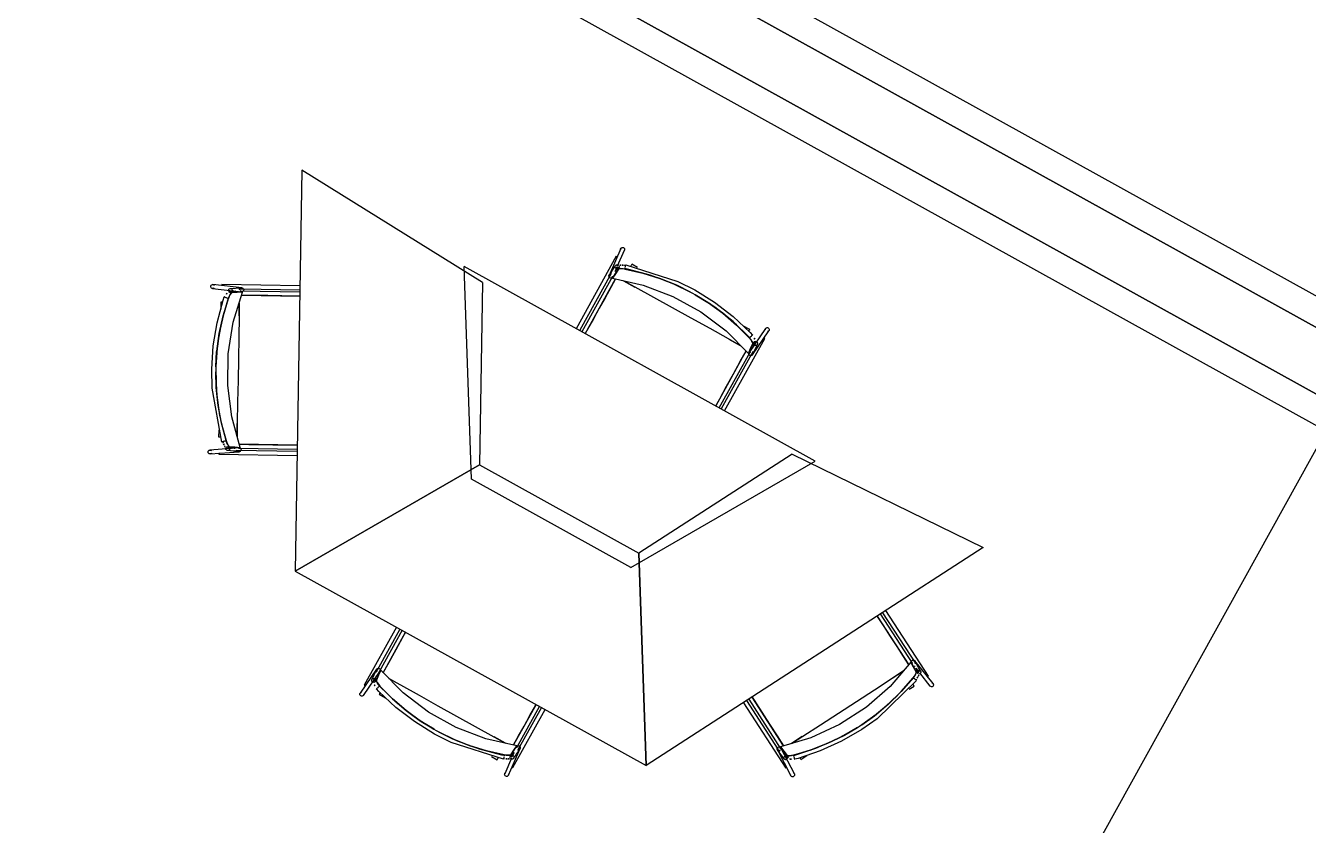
# Model space of a CAD drawing. Header units: metres. Extents: x 2.5 to 42.6, y 0.9 to 31.9.
# Drawn here: x 25.227 to 26.611, y 23.524 to 24.388 of the extents above; entities that cross this region are included whole.
import ezdxf

# ---------------------------------------------------------------- set-up
doc = ezdxf.new("R2010")
doc.units = ezdxf.units.M
for name, color, linetype in [('ARREDI', 9, 'Continuous'), ('PARETI_STRUTTURE', 7, 'Continuous'), ('PORTE_SCALE', 2, 'Continuous')]:
    doc.layers.add(name, color=color, linetype=linetype)

msp = doc.modelspace()

# ---------------------------------------------------------------- linework, layer by layer
at = {"layer": 'ARREDI'}
for points in [[(25.7197, 24.1102), (25.5248, 24.2315), (25.5178, 23.7984)], [(25.869, 24.145), (25.8688, 24.1457), (25.8689, 24.1465), (25.869, 24.1467), (25.869, 24.1467), (25.8693, 24.1471), (25.8698, 24.1477), (25.8705, 24.1479), (25.8713, 24.148), (25.872, 24.1478), (25.8726, 24.1473), (25.873, 24.1467)], [(25.873, 24.1467), (25.8732, 24.146), (25.8731, 24.1452), (25.873, 24.145), (25.873, 24.145), (25.8727, 24.1446), (25.8722, 24.1441)], [(25.8632, 24.1264), (25.863, 24.1271), (25.8631, 24.1278), (25.8633, 24.1284), (25.8634, 24.1285), (25.8639, 24.129), (25.864, 24.129), (25.8646, 24.1293), (25.8654, 24.1293), (25.8661, 24.1291), (25.8667, 24.1286)], [(25.8642, 24.1385), (25.8643, 24.1384)], [(25.865, 24.138), (25.8646, 24.1383), (25.8643, 24.1384)], [(25.8656, 24.1377), (25.865, 24.138)], [(25.8679, 24.1288), (25.8696, 24.129)], [(25.8695, 24.129), (25.8679, 24.1288)], [(25.8743, 24.129), (25.8744, 24.1293), (25.8744, 24.1293), (25.8744, 24.1293)], [(25.881, 24.1299), (25.8809, 24.1296), (25.8806, 24.1292), (25.8803, 24.1286), (25.88, 24.128)], [(25.8801, 23.8024), (26.0789, 23.9173), (25.7001, 24.1273)], [(25.7079, 23.8979), (25.7001, 24.1273)], [(25.8564, 24.1162), (25.8562, 24.1169), (25.8563, 24.1176), (25.8564, 24.1179), (25.8564, 24.1179), (25.8567, 24.1183), (25.8572, 24.1188), (25.8579, 24.1191), (25.8587, 24.1191)], [(25.8601, 24.1157), (25.8596, 24.1152), (25.8589, 24.1149), (25.8582, 24.1149), (25.8574, 24.1151), (25.8568, 24.1155), (25.8564, 24.1162)], [(25.8738, 24.1247), (25.8714, 24.125), (25.8691, 24.1251), (25.8674, 24.125), (25.8666, 24.1246), (25.8633, 24.1197), (25.86, 24.1148), (25.8934, 24.1073), (25.9254, 24.0951), (25.9554, 24.0785), (25.9827, 24.0578), (26.0068, 24.0335), (26.0092, 24.0389), (26.0116, 24.0443)], [(25.86, 24.1148), (25.8603, 24.1171)], [(25.8629, 24.1222), (25.8638, 24.1236), (25.8662, 24.1271)], [(25.8671, 24.128), (25.8673, 24.1273), (25.8672, 24.1265), (25.867, 24.126), (25.8669, 24.1259), (25.8663, 24.1254), (25.8657, 24.1251), (25.8649, 24.1251), (25.8642, 24.1253), (25.8636, 24.1258), (25.8632, 24.1264)], [(25.8665, 24.1246), (25.8673, 24.125), (25.869, 24.1252), (25.8712, 24.1251), (25.8738, 24.1247)], [(25.8718, 24.1289), (25.8705, 24.1289)], [(25.8707, 24.1289), (25.8719, 24.1289)], [(25.8732, 24.1287), (25.8742, 24.1285)], [(25.8742, 24.1285), (25.8732, 24.1287)], [(25.8736, 24.1251), (25.8737, 24.1253), (25.8738, 24.1258), (25.8739, 24.1264)], [(25.8738, 24.1247), (25.8928, 24.1204), (25.9114, 24.1146), (25.9294, 24.1072), (25.9444, 24.0997)], [(25.9443, 24.0997), (25.9295, 24.1072), (25.9114, 24.1145), (25.8929, 24.1204), (25.8739, 24.1247)], [(25.874, 24.1271), (25.8741, 24.1279), (25.8742, 24.1285)], [(25.4269, 24.1045), (25.4266, 24.1051), (25.4265, 24.1059), (25.4267, 24.1066), (25.4271, 24.1072), (25.4277, 24.1077), (25.4284, 24.1079), (25.4289, 24.1079), (25.4291, 24.1079), (25.4298, 24.1076), (25.4303, 24.1071)], [(25.4302, 24.1043), (25.4296, 24.1038), (25.4289, 24.1036), (25.4284, 24.1036), (25.4281, 24.1037), (25.4275, 24.104), (25.4269, 24.1045)], [(25.4384, 24.1079), (25.4384, 24.1079), (25.4384, 24.1079), (25.4384, 24.1076), (25.4384, 24.1071)], [(25.4384, 24.1071), (25.4384, 24.1064)], [(25.4456, 24.1017), (25.4458, 24.1024), (25.4462, 24.103), (25.4467, 24.1035), (25.4468, 24.1035), (25.4474, 24.1037), (25.4476, 24.1037), (25.4482, 24.1036), (25.4489, 24.1033), (25.4494, 24.1028)], [(25.4494, 24.1028), (25.4497, 24.1022), (25.4498, 24.1014), (25.4497, 24.1007), (25.4493, 24.1), (25.4487, 24.0996), (25.4487, 24.0996), (25.448, 24.0994), (25.4479, 24.0994), (25.4473, 24.0994), (25.4466, 24.0997)], [(25.4578, 24.1024), (25.4579, 24.1031), (25.4584, 24.1038), (25.4589, 24.1042), (25.4597, 24.1044), (25.4602, 24.1044), (25.4602, 24.1044), (25.4604, 24.1044), (25.4611, 24.1041), (25.4616, 24.1036)], [(25.4616, 24.1036), (25.462, 24.1029), (25.4621, 24.1022), (25.4619, 24.1014), (25.4615, 24.1008), (25.4609, 24.1003)], [(25.7197, 24.1102), (25.7165, 23.9133)], [(25.8634, 24.1141), (25.8584, 24.1049), (25.8521, 24.0936), (25.8458, 24.0823), (25.8396, 24.071), (25.8333, 24.0597), (25.8307, 24.0549)], [(25.8721, 24.1121), (25.8843, 24.1053)], [(25.998, 24.0423), (25.9855, 24.0493), (25.9654, 24.0604), (25.9452, 24.0716), (25.9249, 24.0828), (25.9048, 24.094), (25.8846, 24.1052), (25.8721, 24.1121)], [(25.433, 24.0361), (25.4356, 24.0552), (25.4398, 24.0742), (25.4456, 24.0928)], [(25.4455, 24.0927), (25.4398, 24.0741), (25.4356, 24.0551), (25.433, 24.0361)], [(25.4396, 24.0891), (25.4389, 24.0891), (25.4382, 24.0891), (25.4377, 24.0891), (25.4375, 24.0891)], [(25.4415, 24.0945), (25.4413, 24.0946), (25.4412, 24.0946), (25.4413, 24.0946), (25.4416, 24.0945), (25.442, 24.0943), (25.4427, 24.0941), (25.4433, 24.0938), (25.444, 24.0936)], [(25.4431, 23.9396), (25.4439, 23.9373), (25.4449, 23.9352), (25.4458, 23.9338), (25.4465, 23.9332), (25.4524, 23.9326), (25.4583, 23.9321), (25.4492, 23.9651), (25.4449, 23.999), (25.4455, 24.0333), (25.4509, 24.0672), (25.461, 24.0998), (25.4551, 24.0995), (25.4492, 24.099)], [(25.4434, 24.0975), (25.444, 24.0986)], [(25.444, 24.0986), (25.4434, 24.0975)], [(25.444, 24.0936), (25.4446, 24.0934), (25.4451, 24.0932), (25.4453, 24.0931)], [(25.4456, 24.1005), (25.4515, 24.1009), (25.453, 24.101)], [(25.4456, 24.0928), (25.4465, 24.0952), (25.4476, 24.0972), (25.4485, 24.0986), (25.4492, 24.0991)], [(25.4492, 24.099), (25.4485, 24.0985), (25.4475, 24.0971), (25.4465, 24.0951), (25.4456, 24.0928)], [(25.4497, 24.1009), (25.4497, 24.1009)], [(25.4573, 24.088), (25.4571, 24.0736), (25.4567, 24.0506), (25.4564, 24.0276), (25.456, 24.0045), (25.4556, 23.9814), (25.4552, 23.9584), (25.455, 23.944)], [(25.4571, 24.074), (25.4573, 24.088)], [(25.4582, 24.101), (25.461, 24.0999)], [(25.461, 24.0999), (25.4582, 24.101)], [(25.5226, 24.0955), (25.5186, 24.0955), (25.5033, 24.0958), (25.488, 24.096), (25.4727, 24.0963), (25.46, 24.0965)], [(25.9629, 24.0887), (25.9493, 24.097)], [(25.9493, 24.097), (25.9629, 24.0887)], [(26.0077, 24.0505), (25.994, 24.0643), (25.9792, 24.077), (25.9637, 24.0882)], [(25.9637, 24.0882), (25.9793, 24.0769), (25.9941, 24.0642), (26.0078, 24.0504)], [(26.0251, 24.0589), (26.0251, 24.0593), (26.0252, 24.0601), (26.0254, 24.0605), (26.0254, 24.0605), (26.0256, 24.0607), (26.0262, 24.0612), (26.0269, 24.0614)], [(26.0269, 24.0614), (26.0276, 24.0614), (26.0283, 24.0611), (26.0289, 24.0606), (26.0293, 24.0599), (26.0294, 24.0592), (26.0292, 24.0585), (26.029, 24.058), (26.029, 24.058), (26.0288, 24.0578), (26.0283, 24.0574), (26.0276, 24.0571)], [(25.9858, 24.0491), (25.998, 24.0423)], [(26.0073, 24.0574), (26.0077, 24.0581), (26.008, 24.0586), (26.0082, 24.0591), (26.0084, 24.0593)], [(26.0116, 24.0443), (26.0115, 24.0451), (26.0107, 24.0466), (26.0094, 24.0485), (26.0078, 24.0504)], [(26.0078, 24.0504), (26.0095, 24.0484), (26.0107, 24.0466), (26.0115, 24.0451), (26.0116, 24.0442)], [(26.0092, 24.0514), (26.0087, 24.051), (26.0084, 24.0507), (26.0082, 24.0505)], [(26.0112, 24.0532), (26.0114, 24.0534), (26.0114, 24.0534), (26.0114, 24.0533), (26.0112, 24.0532), (26.0108, 24.0528), (26.0103, 24.0524), (26.0098, 24.0519), (26.0092, 24.0514)], [(26.0146, 24.0468), (26.0121, 24.0413), (26.0116, 24.04)], [(26.0148, 24.0423), (26.0141, 24.0423), (26.0134, 24.0426), (26.0128, 24.0431), (26.0125, 24.0437), (26.0123, 24.0444), (26.0123, 24.0445), (26.0125, 24.0452), (26.0125, 24.0453), (26.0128, 24.0458), (26.0134, 24.0463), (26.0141, 24.0465)], [(26.013, 24.0501), (26.0137, 24.0491)], [(26.0137, 24.0491), (26.013, 24.0501)], [(26.0156, 24.0462), (26.0162, 24.0457), (26.0165, 24.0451), (26.0167, 24.0444), (26.0166, 24.0443), (26.0165, 24.0436), (26.0165, 24.0435), (26.0161, 24.043), (26.0155, 24.0426), (26.0148, 24.0423)], [(26.0238, 24.05), (26.0232, 24.0504)], [(26.0245, 24.0496), (26.0245, 24.0496), (26.0245, 24.0496), (26.0242, 24.0498), (26.0238, 24.05)], [(25.4329, 24.0355), (25.432, 24.0192)], [(25.432, 24.0192), (25.4329, 24.0355)], [(25.9715, 23.9769), (25.9759, 23.9847), (25.9832, 23.9981), (25.9907, 24.0114), (25.9981, 24.0248), (26.0043, 24.036)], [(26.0091, 24.0354), (26.0068, 24.0335)], [(26.0068, 24.0335), (26.0091, 24.0354)], [(26.0098, 24.0312), (26.009, 24.0312), (26.0083, 24.0315), (26.0077, 24.032), (26.0074, 24.0326), (26.0073, 24.0333)], [(26.0105, 24.0351), (26.0111, 24.0346), (26.0115, 24.034), (26.0116, 24.0332), (26.0114, 24.0325), (26.0112, 24.0321), (26.0112, 24.0321), (26.0111, 24.0319), (26.0105, 24.0314), (26.0098, 24.0312)], [(25.4319, 24.0136), (25.4323, 23.9969), (25.4343, 23.9776), (25.4379, 23.9585), (25.4431, 23.9397)], [(25.4431, 23.9396), (25.438, 23.9584), (25.4344, 23.9775), (25.4323, 23.9969), (25.4319, 24.0136)], [(25.455, 23.944), (25.4552, 23.958)], [(25.4351, 23.9435), (25.4351, 23.9435)], [(25.4351, 23.9435), (25.4354, 23.9435), (25.4359, 23.9435), (25.4365, 23.9435), (25.4373, 23.9435)], [(25.4415, 23.9389), (25.4408, 23.9386), (25.4401, 23.9384), (25.4395, 23.9382), (25.439, 23.938), (25.4388, 23.9379)], [(25.4399, 23.9372), (25.4395, 23.9382)], [(25.4395, 23.9382), (25.4399, 23.9372)], [(25.4408, 23.9349), (25.4403, 23.936)], [(25.4404, 23.9358), (25.4409, 23.9347)], [(25.4428, 23.9393), (25.4426, 23.9392), (25.4421, 23.939), (25.4415, 23.9389)], [(25.4465, 23.9332), (25.4459, 23.9338), (25.445, 23.9351), (25.444, 23.9372), (25.4431, 23.9396)], [(25.4574, 23.9355), (25.4678, 23.9353), (25.4807, 23.9351), (25.4936, 23.9349), (25.5066, 23.9347), (25.5195, 23.9345)], [(25.4274, 23.9258), (25.4269, 23.9253), (25.4262, 23.9251), (25.4259, 23.925), (25.4254, 23.925), (25.4247, 23.9253), (25.4241, 23.9258), (25.4237, 23.9264), (25.4236, 23.9271), (25.4237, 23.9279), (25.4241, 23.9285)], [(25.4241, 23.9285), (25.4246, 23.929), (25.4253, 23.9293), (25.4256, 23.9293), (25.4261, 23.9293), (25.4268, 23.9291), (25.4273, 23.9286)], [(25.4355, 23.9256), (25.4354, 23.9251), (25.4354, 23.9248), (25.4354, 23.9247), (25.4354, 23.9247)], [(25.4355, 23.9262), (25.4355, 23.9256)], [(25.4422, 23.9325), (25.4413, 23.9339)], [(25.4413, 23.9338), (25.4422, 23.9324)], [(25.4466, 23.9295), (25.446, 23.929), (25.4453, 23.9287), (25.4448, 23.9286), (25.4446, 23.9287), (25.444, 23.9289), (25.4439, 23.9289), (25.4434, 23.9294), (25.443, 23.93), (25.4429, 23.9307), (25.443, 23.9315)], [(25.4433, 23.9321), (25.4439, 23.9326), (25.4446, 23.9329), (25.4452, 23.933), (25.4453, 23.9329), (25.446, 23.9327), (25.446, 23.9327), (25.4466, 23.9322), (25.4469, 23.9316), (25.4471, 23.9309), (25.447, 23.9301), (25.4466, 23.9295)], [(25.4504, 23.9311), (25.4488, 23.9313), (25.4445, 23.9318)], [(25.453, 23.9309), (25.452, 23.931)], [(25.4588, 23.9283), (25.4582, 23.9278), (25.4576, 23.9275), (25.4573, 23.9275), (25.4568, 23.9275), (25.4561, 23.9278), (25.4555, 23.9282), (25.4551, 23.9289)], [(25.4583, 23.9321), (25.4562, 23.9313)], [(25.4575, 23.9318), (25.4582, 23.9316), (25.4587, 23.9311), (25.4591, 23.9304), (25.4593, 23.9297), (25.4592, 23.929), (25.4588, 23.9283)], [(26.054, 23.9249), (25.8887, 23.8179)], [(26.054, 23.9249), (26.2601, 23.8239), (25.8966, 23.5885)], [(25.7165, 23.9134), (25.5178, 23.7984), (25.8966, 23.5885)], [(25.5178, 23.7984), (25.7165, 23.9134), (25.8887, 23.8179)], [(25.8801, 23.8024), (25.7079, 23.8979)], [(26.18, 23.6974), (26.1743, 23.7062), (26.1673, 23.717), (26.1603, 23.7278), (26.1532, 23.7387), (26.1462, 23.7496)], [(25.6368, 23.7325), (25.6336, 23.7268), (25.6262, 23.7134), (25.6188, 23.7), (25.6126, 23.6889)], [(26.1845, 23.6833), (26.1859, 23.6852), (26.1871, 23.6872), (26.1878, 23.6888), (26.1879, 23.6896), (26.1851, 23.6949), (26.1823, 23.7001), (26.1599, 23.6741), (26.1341, 23.6516), (26.1053, 23.633), (26.0742, 23.6186), (26.0414, 23.6088), (26.045, 23.6042), (26.0487, 23.5995)], [(26.1823, 23.7001), (26.1841, 23.6987)], [(26.183, 23.6995), (26.1828, 23.7002), (26.1828, 23.701), (26.1832, 23.7016), (26.1837, 23.7022), (26.1844, 23.7025), (26.1851, 23.7026)], [(26.1851, 23.7026), (26.1858, 23.7024), (26.1865, 23.702), (26.1866, 23.7018), (26.1866, 23.7018), (26.1869, 23.7014), (26.1871, 23.7006), (26.187, 23.6999), (26.1867, 23.6992), (26.1862, 23.6987)], [(25.6063, 23.6897), (25.6058, 23.6902), (25.6054, 23.6909), (25.6053, 23.6916), (25.6054, 23.6923), (25.6056, 23.6928), (25.6056, 23.6928), (25.6058, 23.693), (25.6064, 23.6934), (25.6071, 23.6937)], [(25.7431, 23.6001), (25.7455, 23.5998), (25.7478, 23.5997), (25.7495, 23.5998), (25.7503, 23.6002), (25.7536, 23.6051), (25.7569, 23.61), (25.7235, 23.6175), (25.6915, 23.6297), (25.6615, 23.6463), (25.6342, 23.667), (25.6101, 23.6914), (25.6077, 23.686), (25.6053, 23.6806)], [(25.6071, 23.6937), (25.6078, 23.6937), (25.6085, 23.6934), (25.6091, 23.6929), (25.6095, 23.6922), (25.6096, 23.6915)], [(25.6078, 23.6894), (25.6101, 23.6914)], [(25.6101, 23.6914), (25.6078, 23.6894)], [(26.0533, 23.6124), (26.0654, 23.6202), (26.0847, 23.6327), (26.1041, 23.6452), (26.1235, 23.6578), (26.1428, 23.6704), (26.1621, 23.6829), (26.1742, 23.6907)], [(26.1742, 23.6907), (26.1625, 23.6831)], [(26.1879, 23.6897), (26.1878, 23.6888), (26.1872, 23.6873), (26.186, 23.6853), (26.1845, 23.6833)], [(26.1862, 23.6963), (26.1867, 23.6954)], [(26.1874, 23.694), (26.1882, 23.6926), (26.1902, 23.6888)], [(26.1905, 23.6876), (26.1898, 23.6878), (26.1892, 23.6882), (26.1888, 23.6887), (26.1888, 23.6888), (26.1886, 23.6895), (26.1886, 23.6895), (26.1887, 23.6902), (26.189, 23.6909), (26.1895, 23.6914), (26.1902, 23.6917), (26.191, 23.6918)], [(26.1909, 23.6865), (26.1902, 23.6849)], [(26.1903, 23.685), (26.1909, 23.6865)], [(26.191, 23.6918), (26.1917, 23.6916), (26.1923, 23.6912), (26.1927, 23.6907), (26.1927, 23.6906), (26.1929, 23.69), (26.1929, 23.6899), (26.1928, 23.6892), (26.1925, 23.6885), (26.192, 23.688), (26.1913, 23.6877)], [(25.5923, 23.6752), (25.5923, 23.6752), (25.5924, 23.6752), (25.5926, 23.675), (25.5931, 23.6748)], [(25.5931, 23.6748), (25.5937, 23.6745)], [(25.6013, 23.6786), (25.6007, 23.6791), (25.6003, 23.6798), (25.6002, 23.6805), (25.6002, 23.6805), (25.6003, 23.6812), (25.6004, 23.6813), (25.6007, 23.6818), (25.6013, 23.6823), (25.602, 23.6825)], [(25.602, 23.6825), (25.6028, 23.6825), (25.6035, 23.6822), (25.604, 23.6817), (25.6044, 23.6811), (25.6045, 23.6804), (25.6045, 23.6804), (25.6044, 23.6797), (25.6043, 23.6795), (25.604, 23.679), (25.6034, 23.6786), (25.6027, 23.6783)], [(25.6023, 23.6781), (25.6047, 23.6835), (25.6053, 23.6848)], [(25.6031, 23.6758), (25.6039, 23.6747)], [(25.6039, 23.6747), (25.6032, 23.6757)], [(25.609, 23.6744), (25.6074, 23.6764), (25.6061, 23.6783), (25.6054, 23.6797), (25.6052, 23.6806)], [(25.6053, 23.6806), (25.6054, 23.6797), (25.6062, 23.6782), (25.6075, 23.6763), (25.609, 23.6744)], [(25.6056, 23.6716), (25.6054, 23.6715), (25.6054, 23.6715), (25.6054, 23.6715), (25.6057, 23.6717), (25.606, 23.672), (25.6065, 23.6724), (25.6071, 23.6729), (25.6076, 23.6734)], [(25.6076, 23.6734), (25.6081, 23.6739), (25.6085, 23.6742), (25.6086, 23.6743)], [(25.6531, 23.6366), (25.6375, 23.6479), (25.6227, 23.6606), (25.609, 23.6744)], [(25.6091, 23.6743), (25.6228, 23.6605), (25.6376, 23.6479), (25.6531, 23.6366)], [(25.631, 23.6758), (25.6188, 23.6825)], [(25.6188, 23.6825), (25.6314, 23.6756), (25.6515, 23.6644), (25.6717, 23.6532), (25.6919, 23.642), (25.7121, 23.6308), (25.7322, 23.6197), (25.7447, 23.6127)], [(26.1845, 23.6833), (26.1718, 23.6685), (26.1579, 23.6549), (26.1429, 23.6424), (26.1293, 23.6327)], [(26.1293, 23.6327), (26.1429, 23.6423), (26.1578, 23.6548), (26.1717, 23.6684), (26.1844, 23.6831)], [(26.1857, 23.6744), (26.1855, 23.6747), (26.1853, 23.6751), (26.1849, 23.6756), (26.1845, 23.6762)], [(26.1849, 23.6832), (26.1851, 23.683), (26.1855, 23.6828), (26.186, 23.6824)], [(26.186, 23.6824), (26.1866, 23.6819), (26.1871, 23.6814), (26.1877, 23.681), (26.1881, 23.6807), (26.1883, 23.6806)], [(26.1883, 23.6819), (26.1877, 23.681)], [(26.1877, 23.681), (26.1883, 23.6819)], [(26.1883, 23.6805), (26.1883, 23.6805)], [(26.1898, 23.6842), (26.1891, 23.683)], [(26.1891, 23.683), (26.1898, 23.6841)], [(26.1998, 23.6843), (26.2004, 23.6847)], [(26.2004, 23.6847), (26.2008, 23.685), (26.2011, 23.6852), (26.2011, 23.6852), (26.2011, 23.6852)], [(26.2043, 23.6736), (26.2036, 23.6738), (26.2029, 23.6742), (26.2028, 23.6744), (26.2028, 23.6744), (26.2025, 23.6748), (26.2023, 23.6755)], [(26.2047, 23.6779), (26.2054, 23.6777), (26.206, 23.6773), (26.2062, 23.6771), (26.2062, 23.6771), (26.2064, 23.6767), (26.2066, 23.6759), (26.2066, 23.6752), (26.2062, 23.6745), (26.2057, 23.674), (26.205, 23.6737), (26.2043, 23.6736)], [(25.59, 23.6634), (25.5892, 23.6635), (25.5885, 23.6637), (25.588, 23.6642), (25.5876, 23.6649), (25.5875, 23.6656), (25.5876, 23.6664), (25.5878, 23.6668), (25.5878, 23.6668), (25.588, 23.667), (25.5886, 23.6675), (25.5893, 23.6677)], [(25.5918, 23.6655), (25.5916, 23.6648), (25.5914, 23.6643), (25.5914, 23.6643), (25.5913, 23.6641), (25.5907, 23.6637), (25.59, 23.6634)], [(25.6095, 23.6674), (25.6092, 23.6668), (25.6088, 23.6662), (25.6086, 23.6658), (25.6085, 23.6656)], [(26.0108, 23.6624), (26.013, 23.6591), (26.0212, 23.6462), (26.0296, 23.6334), (26.0379, 23.6206), (26.0448, 23.6099)], [(25.7534, 23.6108), (25.7585, 23.6199), (25.7648, 23.6312), (25.771, 23.6425), (25.7773, 23.6538)], [(25.6676, 23.6278), (25.6536, 23.6363)], [(25.6537, 23.6363), (25.6676, 23.6278)], [(25.6725, 23.6251), (25.6874, 23.6176), (25.7054, 23.6103), (25.724, 23.6045), (25.7429, 23.6002)], [(25.7431, 23.6001), (25.7241, 23.6044), (25.7055, 23.6103), (25.6874, 23.6176), (25.6725, 23.6251)], [(25.7448, 23.6127), (25.7326, 23.6195)], [(26.065, 23.62), (26.0533, 23.6124)], [(26.11, 23.6211), (26.0927, 23.6126), (26.0745, 23.6055), (26.0559, 23.5999)], [(26.056, 23.6), (26.0746, 23.6056), (26.0927, 23.6127), (26.11, 23.6211)], [(26.1105, 23.6214), (26.1246, 23.6297)], [(26.1246, 23.6297), (26.1105, 23.6214)], [(25.7569, 23.61), (25.7566, 23.6077)], [(25.7567, 23.6091), (25.7572, 23.6096), (25.7579, 23.6099), (25.7587, 23.61), (25.7594, 23.6098), (25.76, 23.6093), (25.7604, 23.6087)], [(25.7604, 23.6087), (25.7606, 23.608), (25.7605, 23.6072), (25.7604, 23.607), (25.7604, 23.607), (25.7602, 23.6066), (25.7596, 23.606), (25.7589, 23.6057), (25.7582, 23.6057)], [(26.0411, 23.6047), (26.0404, 23.6045), (26.0397, 23.6045), (26.0389, 23.6047), (26.0384, 23.6052), (26.0381, 23.6056), (26.0381, 23.6056), (26.038, 23.6058), (26.0379, 23.6065), (26.038, 23.6073)], [(26.038, 23.6073), (26.0384, 23.6079), (26.0389, 23.6084), (26.0396, 23.6087), (26.0404, 23.6087), (26.0411, 23.6085), (26.0417, 23.608)], [(26.042, 23.6062), (26.0414, 23.6089)], [(26.0414, 23.6088), (26.042, 23.6062)], [(25.7358, 23.595), (25.736, 23.5952), (25.7362, 23.5956), (25.7365, 23.5962), (25.7369, 23.5968)], [(25.7425, 23.5958), (25.7425, 23.5955), (25.7425, 23.5955), (25.7425, 23.5955)], [(25.7429, 23.5977), (25.7427, 23.597), (25.7426, 23.5963)], [(25.7437, 23.5962), (25.7426, 23.5963)], [(25.7426, 23.5963), (25.7437, 23.5961)], [(25.7432, 23.5997), (25.7432, 23.5995), (25.7431, 23.5991), (25.743, 23.5984)], [(25.7503, 23.6002), (25.7495, 23.5998), (25.7479, 23.5997), (25.7456, 23.5998), (25.7431, 23.6001)], [(25.7461, 23.5959), (25.745, 23.596)], [(25.7451, 23.596), (25.7464, 23.5959)], [(25.7489, 23.596), (25.7473, 23.5959)], [(25.7473, 23.5958), (25.749, 23.596)], [(25.7497, 23.5968), (25.7496, 23.5976), (25.7497, 23.5983), (25.7499, 23.5988), (25.75, 23.599), (25.7505, 23.5995), (25.7512, 23.5997), (25.7519, 23.5998), (25.7527, 23.5995), (25.7532, 23.5991), (25.7537, 23.5985)], [(25.7537, 23.5985), (25.7538, 23.5977), (25.7538, 23.597), (25.7535, 23.5965), (25.7534, 23.5963), (25.7529, 23.5959), (25.7529, 23.5958), (25.7522, 23.5956), (25.7515, 23.5955), (25.7508, 23.5958), (25.7502, 23.5962)], [(25.754, 23.6026), (25.7531, 23.6013), (25.7506, 23.5977)], [(26.0495, 23.5957), (26.0458, 23.6004), (26.0449, 23.6015)], [(26.0485, 23.5951), (26.0478, 23.5948), (26.0471, 23.5947), (26.0464, 23.595), (26.0463, 23.595), (26.0458, 23.5954), (26.0457, 23.5956), (26.0454, 23.5961), (26.0453, 23.5968), (26.0454, 23.5975)], [(26.0454, 23.5975), (26.0458, 23.5982), (26.0464, 23.5987), (26.0471, 23.599), (26.0478, 23.599), (26.0485, 23.5988), (26.0485, 23.5988), (26.0491, 23.5983), (26.0492, 23.5982), (26.0494, 23.5977), (26.0496, 23.5969)], [(26.0487, 23.5995), (26.0495, 23.5992), (26.0512, 23.5992), (26.0535, 23.5994), (26.0559, 23.6)], [(26.0559, 23.5999), (26.0534, 23.5994), (26.0511, 23.5992), (26.0495, 23.5992), (26.0487, 23.5995)], [(26.0532, 23.5955), (26.052, 23.5954), (26.0511, 23.5954)], [(26.0519, 23.5954), (26.0532, 23.5955)], [(26.0561, 23.5982), (26.0559, 23.5988), (26.0558, 23.5993), (26.0558, 23.5995)], [(26.0567, 23.5956), (26.0568, 23.5954), (26.0568, 23.5953), (26.0568, 23.5954), (26.0567, 23.5957), (26.0566, 23.5961), (26.0564, 23.5968), (26.0563, 23.5975)], [(26.0623, 23.5971), (26.0627, 23.5965), (26.063, 23.5959), (26.0633, 23.5955), (26.0634, 23.5953)], [(25.7439, 23.5781), (25.7437, 23.5789), (25.7438, 23.5796), (25.7439, 23.5798), (25.7439, 23.5799), (25.7441, 23.5803), (25.7447, 23.5808)], [(25.7478, 23.5798), (25.748, 23.5791), (25.7479, 23.5783), (25.7478, 23.5781), (25.7478, 23.5781), (25.7476, 23.5777), (25.747, 23.5772), (25.7463, 23.5769), (25.7456, 23.5768), (25.7449, 23.5771), (25.7443, 23.5775), (25.7439, 23.5781)], [(25.7513, 23.5871), (25.7518, 23.5868)], [(25.7518, 23.5868), (25.7523, 23.5865), (25.7526, 23.5864)], [(25.7526, 23.5864), (25.7526, 23.5864)], [(26.0473, 23.5856), (26.0473, 23.5856)], [(26.0474, 23.5856), (26.0476, 23.5858), (26.048, 23.586)], [(26.048, 23.586), (26.0486, 23.5864)], [(26.0566, 23.578), (26.0562, 23.5773), (26.0556, 23.5768), (26.055, 23.5765), (26.0542, 23.5765), (26.0535, 23.5768), (26.0529, 23.5772), (26.0526, 23.5776), (26.0526, 23.5777), (26.0525, 23.5779), (26.0524, 23.5786), (26.0525, 23.5794)], [(26.0556, 23.5805), (26.0562, 23.5801), (26.0565, 23.5797), (26.0565, 23.5796), (26.0566, 23.5794), (26.0567, 23.5787), (26.0566, 23.5779)]]:
    msp.add_lwpolyline(points, dxfattribs=at)
for points in [[(26.5186, 23.0779), (26.9146, 23.7925), (26.6305, 23.9499), (26.3447, 23.4343)], [(25.8966, 23.5885), (25.8887, 23.8179)]]:
    msp.add_lwpolyline(points, close=True, dxfattribs=at)
at = {"layer": 'PARETI_STRUTTURE'}
for points in [[(24.757, 25.1279), (24.7427, 25.1021), (27.0146, 23.8429)], [(27.0547, 23.8544), (24.7829, 25.1136)], [(26.9841, 23.7878), (27.0146, 23.8429), (24.7427, 25.1021)], [(24.7237, 25.0068), (26.9146, 23.7925), (26.929, 23.8183), (24.7122, 25.047), (24.6979, 25.0212)], [(24.7122, 25.047), (26.929, 23.8183)], [(25.869, 24.1467), (25.8564, 24.1179)], [(25.8657, 24.1283), (25.873, 24.145)], [(25.8642, 24.1385), (25.8209, 24.0603)], [(25.8744, 24.1294), (25.9308, 24.1113), (25.9489, 24.1022)], [(25.8873, 24.1264), (25.881, 24.1299)], [(25.8251, 24.0589), (25.859, 24.1201)], [(25.86, 24.1168), (25.8269, 24.057)], [(25.8604, 24.1161), (25.8608, 24.1171)], [(25.867, 24.126), (25.8606, 24.1161)], [(25.8634, 24.1229), (25.8653, 24.1274)], [(25.8647, 24.1252), (25.8642, 24.1243)], [(25.9468, 24.0984), (25.9243, 24.1095), (25.9008, 24.1182), (25.8765, 24.1245), (25.8736, 24.1251)], [(25.4284, 24.1036), (25.4597, 24.1001)], [(25.4602, 24.1044), (25.4289, 24.1079)], [(25.5228, 24.1066), (25.4384, 24.1079)], [(25.4476, 24.1037), (25.4594, 24.1043)], [(25.4569, 24.1033), (25.4598, 24.1033)], [(25.4601, 24.1032), (25.5227, 24.1022)], [(25.8307, 24.0549), (25.8635, 24.114)], [(25.9489, 24.1022), (25.9704, 24.0889), (25.9904, 24.0734), (26.0088, 24.0561), (26.0114, 24.0534)], [(25.4276, 24.0165), (25.4293, 24.0417), (25.4334, 24.0666), (25.44, 24.091), (25.4412, 24.0946)], [(25.4453, 24.0931), (25.4384, 24.069), (25.4339, 24.0443), (25.432, 24.0193), (25.4319, 24.0164)], [(25.4375, 24.0891), (25.4373, 24.0815)], [(25.4596, 24.0999), (25.4594, 24.0999), (25.4593, 24.0999), (25.4592, 24.0999), (25.459, 24.0999), (25.4589, 24.0999), (25.4588, 24.0999), (25.4586, 24.0999), (25.4585, 24.0999), (25.4584, 24.0999), (25.4582, 24.0999), (25.4581, 24.0999), (25.458, 24.0999), (25.4578, 24.0999), (25.4577, 24.0999), (25.4576, 24.0998), (25.4575, 24.0998), (25.4573, 24.0998), (25.4572, 24.0998), (25.4571, 24.0998), (25.4569, 24.0998), (25.4568, 24.0998), (25.4567, 24.0998), (25.4565, 24.0998), (25.4564, 24.0998), (25.4563, 24.0998), (25.4561, 24.0998), (25.456, 24.0998), (25.4559, 24.0998), (25.4557, 24.0998), (25.4556, 24.0997), (25.4555, 24.0997), (25.4554, 24.0997), (25.4552, 24.0997), (25.4551, 24.0997), (25.455, 24.0997), (25.4548, 24.0997), (25.4547, 24.0997), (25.4546, 24.0997), (25.4544, 24.0997), (25.4543, 24.0997), (25.4542, 24.0997), (25.4541, 24.0997), (25.4539, 24.0997), (25.4538, 24.0997), (25.4537, 24.0996), (25.4535, 24.0996), (25.4534, 24.0996), (25.4533, 24.0996), (25.4531, 24.0996), (25.453, 24.0996), (25.4529, 24.0996), (25.4527, 24.0996), (25.4526, 24.0996), (25.4525, 24.0996), (25.4523, 24.0996), (25.4522, 24.0996), (25.4521, 24.0996), (25.452, 24.0996), (25.4518, 24.0996), (25.4517, 24.0996), (25.4516, 24.0995), (25.4514, 24.0995), (25.4513, 24.0995), (25.4512, 24.0995), (25.451, 24.0995), (25.4509, 24.0995), (25.4508, 24.0995), (25.4506, 24.0995), (25.4505, 24.0995), (25.4504, 24.0995), (25.4502, 24.0995), (25.4501, 24.0995), (25.45, 24.0995), (25.4499, 24.0995), (25.4497, 24.0995), (25.4496, 24.0995), (25.4495, 24.0995), (25.4493, 24.0994), (25.4492, 24.0994), (25.4491, 24.0994), (25.4489, 24.0994), (25.4488, 24.0994), (25.4487, 24.0994), (25.4486, 24.0994), (25.4484, 24.0994), (25.4483, 24.0994), (25.4481, 24.0994), (25.448, 24.0994), (25.4479, 24.0994), (25.4479, 24.0994)], [(25.4515, 24.1009), (25.4496, 24.1009)], [(25.5226, 24.0998), (25.4587, 24.1008)], [(25.46, 24.0964), (25.5226, 24.0954)], [(26.0082, 24.0505), (25.9902, 24.068), (25.9705, 24.0835), (25.9493, 24.097), (25.9468, 24.0984)], [(26.0084, 24.0593), (26.0017, 24.063)], [(26.0254, 24.0605), (26.0076, 24.0345)], [(25.9812, 23.9715), (26.0245, 24.0496)], [(26.0112, 24.0321), (26.029, 24.058)], [(26.0042, 24.036), (25.9715, 23.9769)], [(25.9753, 23.9748), (26.0087, 24.0351)], [(26.0102, 24.0327), (25.9774, 23.9736)], [(26.0075, 24.0347), (26.0076, 24.0348), (26.0076, 24.035), (26.0077, 24.0351), (26.0077, 24.0352), (26.0078, 24.0353), (26.0079, 24.0354), (26.0079, 24.0356), (26.008, 24.0357), (26.008, 24.0358), (26.0081, 24.0359), (26.0081, 24.036), (26.0082, 24.0361), (26.0082, 24.0363), (26.0083, 24.0364), (26.0084, 24.0365), (26.0084, 24.0366), (26.0085, 24.0367), (26.0085, 24.0369), (26.0086, 24.037), (26.0086, 24.0371), (26.0087, 24.0372), (26.0088, 24.0373), (26.0088, 24.0374), (26.0089, 24.0376), (26.0089, 24.0377), (26.009, 24.0378), (26.009, 24.0379), (26.0091, 24.038), (26.0091, 24.0382), (26.0092, 24.0383), (26.0093, 24.0384), (26.0093, 24.0385), (26.0094, 24.0386), (26.0094, 24.0388), (26.0095, 24.0389), (26.0095, 24.039), (26.0096, 24.0391), (26.0096, 24.0392), (26.0097, 24.0393), (26.0098, 24.0395), (26.0098, 24.0396), (26.0099, 24.0397), (26.0099, 24.0398), (26.01, 24.0399), (26.01, 24.0401), (26.0101, 24.0402), (26.0102, 24.0403), (26.0102, 24.0404), (26.0103, 24.0405), (26.0103, 24.0407), (26.0104, 24.0408), (26.0104, 24.0409), (26.0105, 24.041), (26.0105, 24.0411), (26.0106, 24.0413), (26.0107, 24.0414), (26.0107, 24.0415), (26.0108, 24.0416), (26.0108, 24.0417), (26.0109, 24.0418), (26.0109, 24.042), (26.011, 24.0421), (26.011, 24.0422), (26.0111, 24.0423), (26.0112, 24.0424), (26.0112, 24.0426), (26.0113, 24.0427), (26.0113, 24.0428), (26.0114, 24.0429), (26.0114, 24.043), (26.0115, 24.0431), (26.0116, 24.0433), (26.0116, 24.0434), (26.0117, 24.0435), (26.0117, 24.0436), (26.0118, 24.0437), (26.0118, 24.0439), (26.0119, 24.044), (26.012, 24.0441), (26.012, 24.0442), (26.0121, 24.0443), (26.0121, 24.0444), (26.0122, 24.0446), (26.0122, 24.0447), (26.0123, 24.0448), (26.0123, 24.0449), (26.0124, 24.045), (26.0125, 24.0452), (26.0125, 24.0453), (26.0125, 24.0453)], [(26.0117, 24.0355), (26.0103, 24.0329)], [(26.0165, 24.0435), (26.0114, 24.0329)], [(26.0126, 24.0421), (26.0131, 24.043)], [(25.4387, 23.9379), (25.4281, 23.9962), (25.4276, 24.0165)], [(25.4319, 24.0164), (25.4328, 23.9913), (25.4361, 23.9665), (25.442, 23.9421), (25.4428, 23.9393)], [(25.4352, 23.9507), (25.4351, 23.9435)], [(25.52, 23.9345), (25.4574, 23.9355)], [(25.457, 23.9318), (25.4256, 23.9293)], [(25.4259, 23.925), (25.4573, 23.9275)], [(25.4354, 23.9247), (25.5198, 23.9233)], [(25.4452, 23.933), (25.4568, 23.932)], [(25.4469, 23.9313), (25.4488, 23.9313)], [(25.5199, 23.9277), (25.4541, 23.9287)], [(25.4566, 23.9312), (25.5199, 23.9301)], [(26.2011, 23.6852), (26.1553, 23.756)], [(26.1459, 23.7499), (26.18, 23.6974)], [(26.184, 23.6991), (26.1495, 23.7523)], [(26.1516, 23.7536), (26.1874, 23.6984)], [(25.627, 23.7379), (25.5923, 23.6752)], [(25.6066, 23.6921), (25.6307, 23.7355)], [(25.633, 23.7346), (25.6082, 23.6898)], [(25.6126, 23.6888), (25.6368, 23.7325)], [(26.2062, 23.6771), (26.1866, 23.7018)], [(25.6056, 23.6928), (25.5878, 23.6668)], [(25.5914, 23.6643), (25.6092, 23.6903)], [(25.6004, 23.6813), (25.6054, 23.692)], [(25.6093, 23.6901), (25.6093, 23.69), (25.6092, 23.6899), (25.6092, 23.6898), (25.6091, 23.6896), (25.609, 23.6895), (25.609, 23.6894), (25.6089, 23.6893), (25.6089, 23.6892), (25.6088, 23.689), (25.6088, 23.6889), (25.6087, 23.6888), (25.6087, 23.6887), (25.6086, 23.6886), (25.6085, 23.6884), (25.6085, 23.6883), (25.6084, 23.6882), (25.6084, 23.6881), (25.6083, 23.688), (25.6083, 23.6879), (25.6082, 23.6877), (25.6081, 23.6876), (25.6081, 23.6875), (25.608, 23.6874), (25.608, 23.6873), (25.6079, 23.6872), (25.6079, 23.687), (25.6078, 23.6869), (25.6078, 23.6868), (25.6077, 23.6867), (25.6076, 23.6866), (25.6076, 23.6864), (25.6075, 23.6863), (25.6075, 23.6862), (25.6074, 23.6861), (25.6074, 23.686), (25.6073, 23.6858), (25.6073, 23.6857), (25.6072, 23.6856), (25.6071, 23.6855), (25.6071, 23.6854), (25.607, 23.6853), (25.607, 23.6851), (25.6069, 23.685), (25.6069, 23.6849), (25.6068, 23.6848), (25.6067, 23.6847), (25.6067, 23.6845), (25.6066, 23.6844), (25.6066, 23.6843), (25.6065, 23.6842), (25.6065, 23.6841), (25.6064, 23.6839), (25.6064, 23.6838), (25.6063, 23.6837), (25.6062, 23.6836), (25.6062, 23.6835), (25.6061, 23.6833), (25.6061, 23.6832), (25.606, 23.6831), (25.606, 23.683), (25.6059, 23.6829), (25.6059, 23.6828), (25.6058, 23.6826), (25.6057, 23.6825), (25.6057, 23.6824), (25.6056, 23.6823), (25.6056, 23.6822), (25.6055, 23.682), (25.6055, 23.6819), (25.6054, 23.6818), (25.6054, 23.6817), (25.6053, 23.6816), (25.6052, 23.6815), (25.6052, 23.6813), (25.6051, 23.6812), (25.6051, 23.6811), (25.605, 23.681), (25.605, 23.6809), (25.6049, 23.6807), (25.6048, 23.6806), (25.6048, 23.6805), (25.6047, 23.6804), (25.6047, 23.6803), (25.6046, 23.6802), (25.6046, 23.68), (25.6045, 23.6799), (25.6045, 23.6798), (25.6044, 23.6797), (25.6043, 23.6796), (25.6043, 23.6795)], [(25.6051, 23.6894), (25.6065, 23.6919)], [(26.1889, 23.6887), (26.1831, 23.6989)], [(26.1832, 23.6991), (26.1839, 23.6983)], [(26.1878, 23.6933), (26.191, 23.6893)], [(26.1892, 23.691), (26.1882, 23.6926)], [(26.1915, 23.6887), (26.2028, 23.6744)], [(25.6043, 23.6828), (25.6038, 23.6819)], [(25.6086, 23.6743), (25.6267, 23.6569), (25.6464, 23.6413), (25.6675, 23.6278), (25.67, 23.6264)], [(26.1269, 23.6312), (26.1473, 23.6458), (26.166, 23.6625), (26.183, 23.6809), (26.1849, 23.6832)], [(26.1883, 23.6805), (26.1458, 23.6392), (26.1293, 23.6275)], [(26.1802, 23.6709), (26.1857, 23.6744)], [(25.6679, 23.6226), (25.6465, 23.636), (25.6264, 23.6514), (25.608, 23.6687), (25.6054, 23.6715)], [(25.6085, 23.6655), (25.6151, 23.6618)], [(26.0391, 23.6062), (26.0051, 23.6587)], [(26.0072, 23.6601), (26.0419, 23.6064)], [(26.0448, 23.6099), (26.0108, 23.6624)], [(25.7526, 23.5864), (25.7873, 23.649)], [(25.7776, 23.6544), (25.7534, 23.6108)], [(25.7568, 23.6081), (25.7814, 23.6523)], [(25.7835, 23.6511), (25.7578, 23.6047)], [(26.0015, 23.6564), (26.0473, 23.5856)], [(26.0558, 23.5996), (26.0797, 23.6073), (26.1026, 23.6173), (26.1245, 23.6296), (26.1269, 23.6312)], [(25.7425, 23.5955), (25.686, 23.6135), (25.6679, 23.6226)], [(25.67, 23.6264), (25.6926, 23.6154), (25.7161, 23.6067), (25.7403, 23.6003), (25.7432, 23.5998)], [(26.1293, 23.6275), (26.1074, 23.6149), (26.0844, 23.6044), (26.0604, 23.5963), (26.0568, 23.5953)], [(25.7478, 23.5781), (25.7604, 23.607)], [(25.7499, 23.5988), (25.7562, 23.6087)], [(25.7565, 23.6087), (25.756, 23.6077)], [(26.0381, 23.6056), (26.0526, 23.5776)], [(26.0457, 23.5956), (26.0387, 23.605)], [(26.0409, 23.6035), (26.0393, 23.606)], [(26.0565, 23.5796), (26.0419, 23.6076)], [(26.0422, 23.6076), (26.0423, 23.6075), (26.0423, 23.6074), (26.0424, 23.6073), (26.0425, 23.6072), (26.0426, 23.6071), (26.0426, 23.607), (26.0427, 23.6068), (26.0428, 23.6067), (26.0429, 23.6066), (26.0429, 23.6065), (26.043, 23.6064), (26.0431, 23.6063), (26.0432, 23.6062), (26.0433, 23.6061), (26.0433, 23.606), (26.0434, 23.6059), (26.0435, 23.6058), (26.0436, 23.6057), (26.0437, 23.6056), (26.0437, 23.6055), (26.0438, 23.6054), (26.0439, 23.6053), (26.044, 23.6052), (26.044, 23.6051), (26.0441, 23.605), (26.0442, 23.6048), (26.0443, 23.6047), (26.0444, 23.6046), (26.0444, 23.6045), (26.0445, 23.6044), (26.0446, 23.6043), (26.0447, 23.6042), (26.0448, 23.6041), (26.0448, 23.604), (26.0449, 23.6039), (26.045, 23.6038), (26.0451, 23.6037), (26.0451, 23.6036), (26.0452, 23.6035), (26.0453, 23.6034), (26.0454, 23.6033), (26.0455, 23.6032), (26.0455, 23.6031), (26.0456, 23.603), (26.0457, 23.6028), (26.0458, 23.6027), (26.0458, 23.6026), (26.0459, 23.6025), (26.046, 23.6024), (26.0461, 23.6023), (26.0462, 23.6022), (26.0462, 23.6021), (26.0463, 23.602), (26.0464, 23.6019), (26.0465, 23.6018), (26.0466, 23.6017), (26.0466, 23.6016), (26.0467, 23.6015), (26.0468, 23.6014), (26.0469, 23.6013), (26.0469, 23.6012), (26.047, 23.6011), (26.0471, 23.601), (26.0472, 23.6008), (26.0473, 23.6007), (26.0473, 23.6006), (26.0474, 23.6005), (26.0475, 23.6004), (26.0476, 23.6003), (26.0477, 23.6002), (26.0477, 23.6001), (26.0478, 23.6), (26.0479, 23.5999), (26.048, 23.5998), (26.048, 23.5997), (26.0481, 23.5996), (26.0482, 23.5995), (26.0483, 23.5994), (26.0483, 23.5993), (26.0484, 23.5992), (26.0485, 23.5991), (26.0486, 23.599), (26.0487, 23.5988), (26.0487, 23.5987), (26.0488, 23.5986), (26.0489, 23.5985), (26.049, 23.5984), (26.0491, 23.5983), (26.0491, 23.5982), (26.0492, 23.5982)], [(25.7296, 23.5984), (25.7358, 23.5949)], [(25.7512, 23.5966), (25.7439, 23.5798)], [(25.7535, 23.6019), (25.7516, 23.5975)], [(25.7522, 23.5996), (25.7527, 23.6005)], [(26.0463, 23.5997), (26.0468, 23.5988)], [(26.0635, 23.5952), (26.0699, 23.5994)]]:
    msp.add_lwpolyline(points, dxfattribs=at)
at = {"layer": 'PORTE_SCALE'}
for centre, radius, start, end in [((18.751, 28.6901), 8.4496, 327.24518, 327.32499), ((25.2951, 21.9977), 1.9367, 85.2197, 85.5677), ((16.8099, 18.4538), 10.7452, 29.16788, 29.23057), ((32.8659, 19.0348), 8.4496, 147.24518, 147.32499)]:
    msp.add_arc(centre, radius, start, end, dxfattribs=at)

doc.saveas('drawing.dxf')
